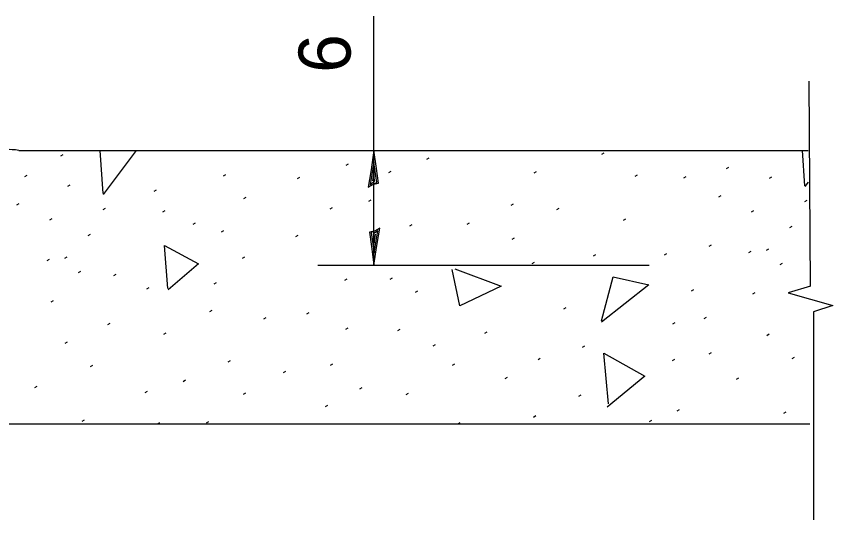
# Model space of a CAD drawing. Extents: x 0 to 2.83, y 0 to 1.83.
# Drawn here: x 1.7077 to 1.891, y 0.4363 to 0.5494 of the extents above; entities that cross this region are included whole.
import ezdxf

# ---------------------------------------------------------------- set-up
doc = ezdxf.new("R2010")
doc.units = 0
doc.layers.add('RD_Pr_Roadway_Dimensions', color=7, linetype='Continuous')
doc.layers.add('SH_General_Details', color=7, linetype='Continuous')

msp = doc.modelspace()

# ---------------------------------------------------------------- linework, layer by layer
at = {"layer": 'RD_Pr_Roadway_Dimensions'}
for p, q in [((1.78801, 0.51931), (1.78801, 0.54935)), ((1.78801, 0.49348), (1.78801, 0.51931)), ((1.78801, 0.49348), (1.78801, 0.51931)), ((1.77541, 0.49348), (1.84981, 0.49348)), ((1.77541, 0.49348), (1.84981, 0.49348))]:
    msp.add_line(p, q, dxfattribs=at)
for points in [[(1.7879, 0.51166), (1.78904, 0.51192), (1.78855, 0.51515), (1.78801, 0.51931), (1.7874, 0.51487), (1.78672, 0.51098), (1.7879, 0.51166), (1.78866, 0.512), (1.78801, 0.51652), (1.78714, 0.51158), (1.78811, 0.51231), (1.78798, 0.51439), (1.78768, 0.51239)], [(1.7879, 0.51166), (1.78904, 0.51192), (1.78855, 0.51515), (1.78801, 0.51931), (1.7874, 0.51487), (1.78672, 0.51098), (1.7879, 0.51166), (1.78866, 0.512), (1.78801, 0.51652), (1.78714, 0.51158), (1.78811, 0.51231), (1.78798, 0.51439), (1.78768, 0.51239)], [(1.78813, 0.50113), (1.78698, 0.50087), (1.78748, 0.49764), (1.78801, 0.49348), (1.78862, 0.49792), (1.78931, 0.50181), (1.78813, 0.50113), (1.78737, 0.50079), (1.78802, 0.49627), (1.78889, 0.50121), (1.78792, 0.50048), (1.78805, 0.49841), (1.78835, 0.5004)], [(1.78813, 0.50113), (1.78698, 0.50087), (1.78748, 0.49764), (1.78801, 0.49348), (1.78862, 0.49792), (1.78931, 0.50181), (1.78813, 0.50113), (1.78737, 0.50079), (1.78802, 0.49627), (1.78889, 0.50121), (1.78792, 0.50048), (1.78805, 0.49841), (1.78835, 0.5004)]]:
    msp.add_lwpolyline(points, dxfattribs=at)
at = {"layer": 'SH_General_Details'}
for p, q in [((1.88599, 0.48874), (1.88571, 0.53479)), ((1.88599, 0.48874), (1.88571, 0.53479)), ((1.70828, 0.51924), (1.88545, 0.51924)), ((1.70828, 0.51924), (1.88545, 0.51924)), ((1.83917, 0.51838), (1.83969, 0.51868)), ((1.83917, 0.51838), (1.83969, 0.51868)), ((1.71769, 0.51804), (1.71821, 0.51834)), ((1.71769, 0.51804), (1.71821, 0.51834)), ((1.79988, 0.5173), (1.8004, 0.5176)), ((1.79988, 0.5173), (1.8004, 0.5176)), ((1.78176, 0.51592), (1.78228, 0.51622)), ((1.78176, 0.51592), (1.78228, 0.51622)), ((1.86718, 0.51519), (1.8677, 0.51549)), ((1.86718, 0.51519), (1.8677, 0.51549)), ((1.70965, 0.5134), (1.71017, 0.5137)), ((1.70965, 0.5134), (1.71017, 0.5137)), ((1.75425, 0.51353), (1.75477, 0.51383)), ((1.75425, 0.51353), (1.75477, 0.51383)), ((1.77085, 0.5129), (1.77137, 0.5132)), ((1.77085, 0.5129), (1.77137, 0.5132)), ((1.79134, 0.5143), (1.79186, 0.5146)), ((1.79134, 0.5143), (1.79186, 0.5146)), ((1.82399, 0.51424), (1.82451, 0.51454)), ((1.82399, 0.51424), (1.82451, 0.51454)), ((1.84664, 0.51346), (1.84715, 0.51376)), ((1.84664, 0.51346), (1.84715, 0.51376)), ((1.85758, 0.51307), (1.8581, 0.51337)), ((1.85758, 0.51307), (1.8581, 0.51337)), ((1.87679, 0.51299), (1.87731, 0.51329)), ((1.87679, 0.51299), (1.87731, 0.51329)), ((1.71926, 0.5112), (1.71978, 0.5115)), ((1.71926, 0.5112), (1.71978, 0.5115)), ((1.73868, 0.51006), (1.7392, 0.51036)), ((1.73868, 0.51006), (1.7392, 0.51036)), ((1.75881, 0.50847), (1.75933, 0.50877)), ((1.75881, 0.50847), (1.75933, 0.50877)), ((1.78687, 0.50785), (1.78739, 0.50815)), ((1.78687, 0.50785), (1.78739, 0.50815)), ((1.8654, 0.50881), (1.86592, 0.50911)), ((1.8654, 0.50881), (1.86592, 0.50911)), ((1.88473, 0.50775), (1.88525, 0.50805)), ((1.88473, 0.50775), (1.88525, 0.50805)), ((1.70787, 0.50701), (1.70839, 0.50731)), ((1.70787, 0.50701), (1.70839, 0.50731)), ((1.7272, 0.50596), (1.72772, 0.50626)), ((1.7272, 0.50596), (1.72772, 0.50626)), ((1.77819, 0.50611), (1.77871, 0.50641)), ((1.77819, 0.50611), (1.77871, 0.50641)), ((1.81883, 0.50693), (1.81935, 0.50723)), ((1.81883, 0.50693), (1.81935, 0.50723)), ((1.82905, 0.50599), (1.82957, 0.50629)), ((1.82905, 0.50599), (1.82957, 0.50629)), ((1.71526, 0.50368), (1.71578, 0.50398)), ((1.71526, 0.50368), (1.71578, 0.50398)), ((1.74062, 0.50542), (1.74114, 0.50572)), ((1.74062, 0.50542), (1.74114, 0.50572)), ((1.87279, 0.50547), (1.87331, 0.50577)), ((1.87279, 0.50547), (1.87331, 0.50577)), ((1.74743, 0.50265), (1.74795, 0.50295)), ((1.74743, 0.50265), (1.74795, 0.50295)), ((1.79605, 0.50227), (1.79657, 0.50257)), ((1.79605, 0.50227), (1.79657, 0.50257)), ((1.80891, 0.5027), (1.80943, 0.503)), ((1.80891, 0.5027), (1.80943, 0.503)), ((1.84399, 0.50359), (1.84451, 0.50389)), ((1.84399, 0.50359), (1.84451, 0.50389)), ((1.88138, 0.50194), (1.8819, 0.50224)), ((1.88138, 0.50194), (1.8819, 0.50224)), ((1.72385, 0.50015), (1.72437, 0.50045)), ((1.72385, 0.50015), (1.72437, 0.50045)), ((1.75377, 0.50095), (1.75429, 0.50125)), ((1.75377, 0.50095), (1.75429, 0.50125)), ((1.77048, 0.49987), (1.771, 0.50017)), ((1.77048, 0.49987), (1.771, 0.50017)), ((1.81905, 0.49932), (1.81957, 0.49962)), ((1.81905, 0.49932), (1.81957, 0.49962)), ((1.86329, 0.49776), (1.86381, 0.49806)), ((1.86329, 0.49776), (1.86381, 0.49806)), ((1.87216, 0.49633), (1.87268, 0.49663)), ((1.87216, 0.49633), (1.87268, 0.49663)), ((1.87614, 0.49683), (1.87666, 0.49713)), ((1.87614, 0.49683), (1.87666, 0.49713)), ((1.71463, 0.49453), (1.71515, 0.49483)), ((1.71463, 0.49453), (1.71515, 0.49483)), ((1.71861, 0.49504), (1.71913, 0.49534)), ((1.71861, 0.49504), (1.71913, 0.49534)), ((1.75852, 0.49505), (1.75904, 0.49535)), ((1.75852, 0.49505), (1.75904, 0.49535)), ((1.83731, 0.49556), (1.83782, 0.49586)), ((1.83731, 0.49556), (1.83782, 0.49586)), ((1.85324, 0.49582), (1.85376, 0.49612)), ((1.85324, 0.49582), (1.85376, 0.49612)), ((1.82354, 0.49387), (1.82406, 0.49417)), ((1.82354, 0.49387), (1.82406, 0.49417)), ((1.8792, 0.49359), (1.87972, 0.49389)), ((1.8792, 0.49359), (1.87972, 0.49389)), ((1.72167, 0.4918), (1.72219, 0.4921)), ((1.72167, 0.4918), (1.72219, 0.4921)), ((1.72963, 0.49118), (1.73015, 0.49148)), ((1.72963, 0.49118), (1.73015, 0.49148)), ((1.75216, 0.48929), (1.75268, 0.48959)), ((1.75216, 0.48929), (1.75268, 0.48959)), ((1.78146, 0.49013), (1.78198, 0.49043)), ((1.78146, 0.49013), (1.78198, 0.49043)), ((1.79162, 0.49033), (1.79214, 0.49063)), ((1.79162, 0.49033), (1.79214, 0.49063)), ((1.73703, 0.48816), (1.73755, 0.48846)), ((1.73703, 0.48816), (1.73755, 0.48846)), ((1.79735, 0.48738), (1.79787, 0.48768)), ((1.79735, 0.48738), (1.79787, 0.48768)), ((1.85928, 0.48769), (1.8598, 0.48799)), ((1.85928, 0.48769), (1.8598, 0.48799)), ((1.88599, 0.48874), (1.88097, 0.48725)), ((1.88599, 0.48874), (1.88097, 0.48725)), ((1.87305, 0.48706), (1.87357, 0.48736)), ((1.87305, 0.48706), (1.87357, 0.48736)), ((1.88097, 0.48725), (1.89098, 0.48439)), ((1.88097, 0.48725), (1.89098, 0.48439)), ((1.71551, 0.48526), (1.71603, 0.48556)), ((1.71551, 0.48526), (1.71603, 0.48556)), ((1.83062, 0.48366), (1.83114, 0.48396)), ((1.83062, 0.48366), (1.83114, 0.48396)), ((1.89098, 0.48439), (1.88669, 0.48296)), ((1.89098, 0.48439), (1.88669, 0.48296)), ((1.75115, 0.48305), (1.75167, 0.48335)), ((1.75115, 0.48305), (1.75167, 0.48335)), ((1.77291, 0.48251), (1.77343, 0.48281)), ((1.77291, 0.48251), (1.77343, 0.48281)), ((1.88669, 0.48296), (1.88669, 0.43631)), ((1.88669, 0.48296), (1.88669, 0.43631)), ((1.72827, 0.48012), (1.72879, 0.48042)), ((1.72827, 0.48012), (1.72879, 0.48042)), ((1.76327, 0.48141), (1.76378, 0.48171)), ((1.76327, 0.48141), (1.76378, 0.48171)), ((1.85508, 0.48026), (1.8556, 0.48056)), ((1.85508, 0.48026), (1.8556, 0.48056)), ((1.86211, 0.48149), (1.86263, 0.48179)), ((1.86211, 0.48149), (1.86263, 0.48179)), ((1.78172, 0.47911), (1.78224, 0.47941)), ((1.78172, 0.47911), (1.78224, 0.47941)), ((1.79335, 0.47882), (1.79387, 0.47912)), ((1.79335, 0.47882), (1.79387, 0.47912)), ((1.81292, 0.47821), (1.81344, 0.47851)), ((1.81292, 0.47821), (1.81344, 0.47851)), ((1.74082, 0.47798), (1.74134, 0.47828)), ((1.74082, 0.47798), (1.74134, 0.47828)), ((1.87621, 0.47771), (1.87673, 0.47801)), ((1.87621, 0.47771), (1.87673, 0.47801)), ((1.71867, 0.47592), (1.71919, 0.47622)), ((1.71867, 0.47592), (1.71919, 0.47622)), ((1.8013, 0.47537), (1.80182, 0.47567)), ((1.8013, 0.47537), (1.80182, 0.47567)), ((1.83484, 0.47507), (1.83536, 0.47537)), ((1.83484, 0.47507), (1.83536, 0.47537)), ((1.86328, 0.47353), (1.8638, 0.47383)), ((1.86328, 0.47353), (1.8638, 0.47383)), ((1.88189, 0.47251), (1.88241, 0.47281)), ((1.88189, 0.47251), (1.88241, 0.47281)), ((1.72436, 0.47071), (1.72488, 0.47101)), ((1.72436, 0.47071), (1.72488, 0.47101)), ((1.75529, 0.47174), (1.75581, 0.47204)), ((1.75529, 0.47174), (1.75581, 0.47204)), ((1.77822, 0.47098), (1.77874, 0.47128)), ((1.77822, 0.47098), (1.77874, 0.47128)), ((1.80561, 0.47101), (1.80613, 0.47131)), ((1.80561, 0.47101), (1.80613, 0.47131)), ((1.82483, 0.47228), (1.82535, 0.47258)), ((1.82483, 0.47228), (1.82535, 0.47258)), ((1.85505, 0.47205), (1.85557, 0.47235)), ((1.85505, 0.47205), (1.85557, 0.47235)), ((1.76769, 0.46937), (1.76821, 0.46967)), ((1.76769, 0.46937), (1.76821, 0.46967)), ((1.74515, 0.46738), (1.74567, 0.46768)), ((1.74515, 0.46738), (1.74567, 0.46768)), ((1.81746, 0.46802), (1.81798, 0.46832)), ((1.81746, 0.46802), (1.81798, 0.46832)), ((1.8694, 0.46783), (1.86992, 0.46813)), ((1.8694, 0.46783), (1.86992, 0.46813)), ((1.71187, 0.46603), (1.71239, 0.46633)), ((1.71187, 0.46603), (1.71239, 0.46633)), ((1.78484, 0.46572), (1.78536, 0.46602)), ((1.78484, 0.46572), (1.78536, 0.46602)), ((1.73664, 0.46484), (1.73716, 0.46514)), ((1.73664, 0.46484), (1.73716, 0.46514)), ((1.75873, 0.46449), (1.75925, 0.46479)), ((1.75873, 0.46449), (1.75925, 0.46479)), ((1.79526, 0.46443), (1.79578, 0.46473)), ((1.79526, 0.46443), (1.79578, 0.46473)), ((1.83403, 0.46408), (1.83455, 0.46438)), ((1.83403, 0.46408), (1.83455, 0.46438)), ((1.77716, 0.46173), (1.77768, 0.46203)), ((1.77716, 0.46173), (1.77768, 0.46203)), ((1.85608, 0.46073), (1.8566, 0.46103)), ((1.85608, 0.46073), (1.8566, 0.46103)), ((1.88003, 0.46026), (1.88055, 0.46056)), ((1.88003, 0.46026), (1.88055, 0.46056)), ((1.7225, 0.45847), (1.72301, 0.45877)), ((1.7225, 0.45847), (1.72301, 0.45877)), ((1.7504, 0.45804), (1.75091, 0.45834)), ((1.7504, 0.45804), (1.75091, 0.45834)), ((1.8068, 0.45785), (1.80732, 0.45815)), ((1.8068, 0.45785), (1.80732, 0.45815)), ((1.8238, 0.45937), (1.82432, 0.45967)), ((1.8238, 0.45937), (1.82432, 0.45967)), ((1.84986, 0.45833), (1.85038, 0.45863)), ((1.84986, 0.45833), (1.85038, 0.45863)), ((1.40507, 0.4578), (1.88587, 0.4578)), ((1.40507, 0.4578), (1.88587, 0.4578)), ((1.73941, 0.45781), (1.73993, 0.45811)), ((1.73941, 0.45781), (1.73993, 0.45811))]:
    msp.add_line(p, q, dxfattribs=at)
for points in [[(1.72718, 0.50953), (1.72653, 0.51924)], [(1.72718, 0.50953), (1.72653, 0.51924)], [(1.73464, 0.51924), (1.72719, 0.50932)], [(1.73464, 0.51924), (1.72719, 0.50932)], [(1.88472, 0.51132), (1.88419, 0.51924)], [(1.88472, 0.51132), (1.88419, 0.51924)], [(1.88549, 0.51214), (1.88472, 0.51112)], [(1.88549, 0.51214), (1.88472, 0.51112)], [(1.74172, 0.48826), (1.74101, 0.49791), (1.74859, 0.49379), (1.74181, 0.48795)], [(1.74172, 0.48826), (1.74101, 0.49791), (1.74859, 0.49379), (1.74181, 0.48795)], [(1.80613, 0.49266), (1.81653, 0.48878), (1.8073, 0.48432), (1.80553, 0.49249)], [(1.80613, 0.49266), (1.81653, 0.48878), (1.8073, 0.48432), (1.80553, 0.49249)], [(1.83907, 0.48098), (1.84171, 0.49083), (1.84969, 0.48902), (1.83911, 0.48065)], [(1.83907, 0.48098), (1.84171, 0.49083), (1.84969, 0.48902), (1.83911, 0.48065)], [(1.84066, 0.4623), (1.83964, 0.47368), (1.84883, 0.46857), (1.84037, 0.4616)], [(1.84066, 0.4623), (1.83964, 0.47368), (1.84883, 0.46857), (1.84037, 0.4616)]]:
    msp.add_lwpolyline(points, dxfattribs=at)
msp.add_ellipse((1.70908, 0.50952), major_axis=(-0.00941, 0.00686), ratio=0.757615, start_param=5.291572, end_param=5.846926, dxfattribs=at)
msp.add_ellipse((1.70908, 0.50952), major_axis=(-0.00941, 0.00686), ratio=0.757615, start_param=5.291572, end_param=5.846926, dxfattribs=at)

# ---------------------------------------------------------------- texts
at = {"layer": 'RD_Pr_Roadway_Dimensions'}
msp.add_text('6', height=0.01167, rotation=90, dxfattribs=at).set_placement((1.78275, 0.53667))

doc.saveas('drawing.dxf')
